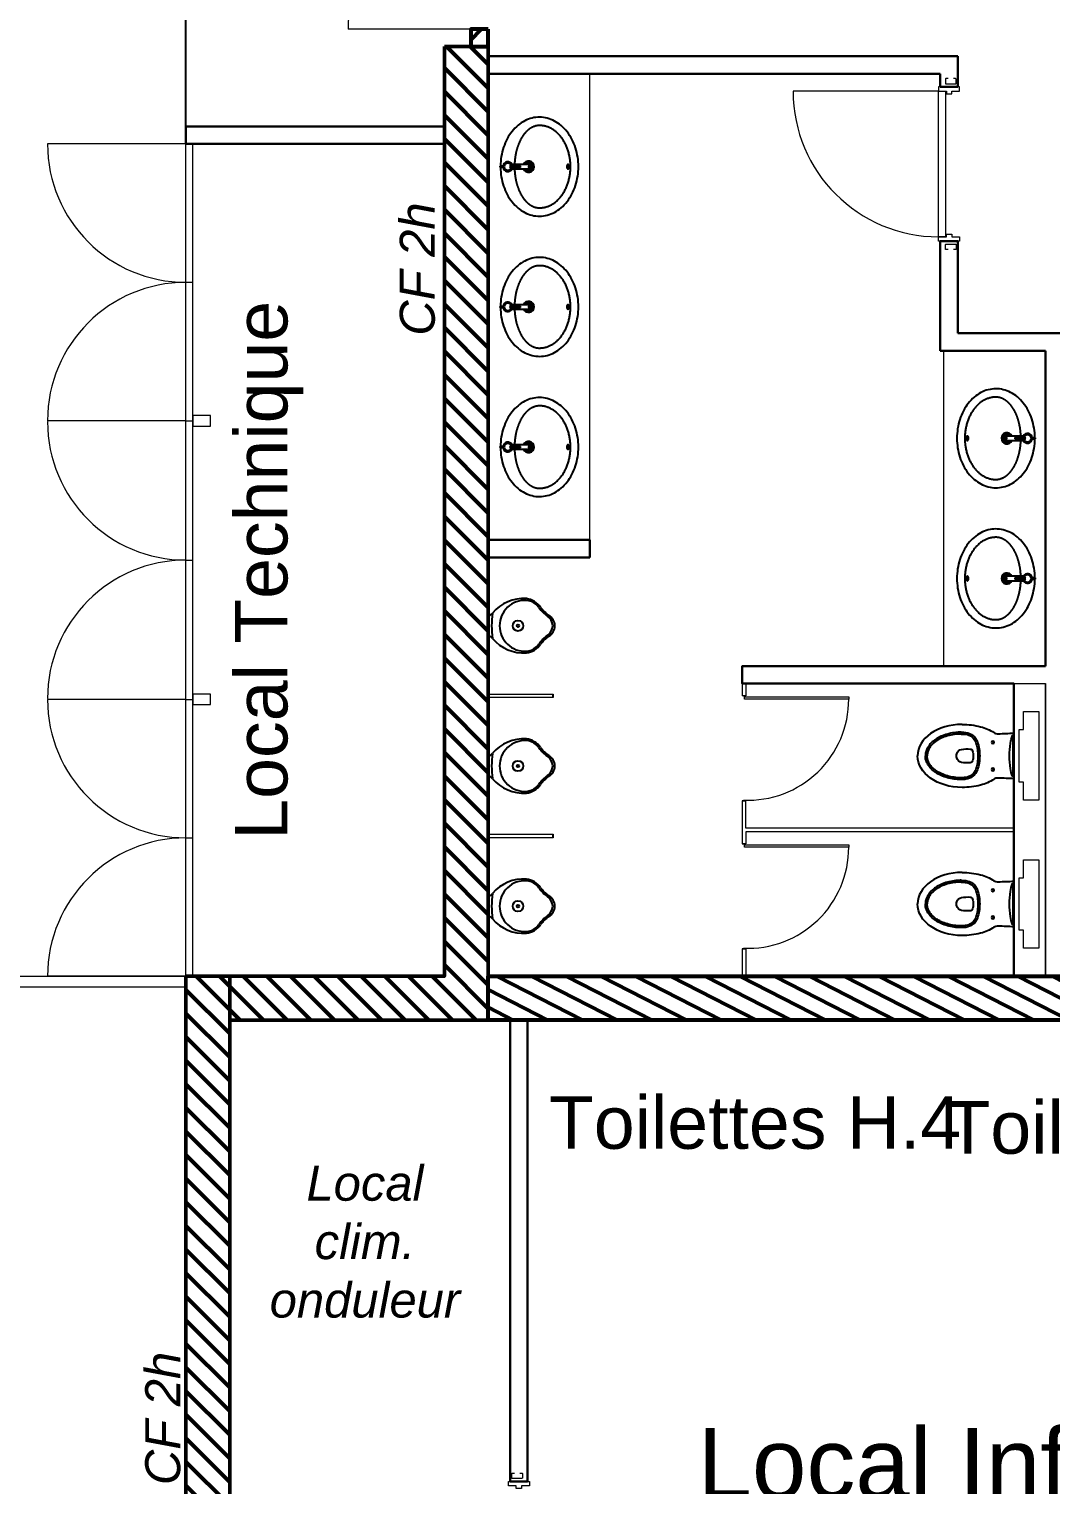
# Model space of a CAD drawing. Header units: metres. Extents: x 134472 to 303672, y 136880 to 366415.
# Drawn here: x 229027 to 234858, y 270372 to 278679 of the extents above; entities that cross this region are included whole.
import ezdxf

# ---------------------------------------------------------------- set-up
doc = ezdxf.new("R2010")
doc.units = ezdxf.units.M
doc.header["$LTSCALE"] = 2
doc.header["$MEASUREMENT"] = 0
doc.linetypes.add('Planta_2$0$CACHE', pattern=[0.375, 0.25, -0.125])
for name, color, linetype in [('0.01', 8, 'Continuous'), ('0.1TEN', 133, 'Planta_2$0$CACHE'), ('CFD-Tech Plumbing', 7, 'Continuous'), ('hojo', 255, 'Continuous'), ('MOJI', 7, 'Continuous')]:
    doc.layers.add(name, color=color, linetype=linetype)
for name, color, linetype, lineweight in [('0.03', 151, 'Continuous', 5), ('0.10', 92, 'Continuous', 9), ('0.15', 5, 'Continuous', 15), ('0.30', 1, 'Continuous', 30)]:
    doc.layers.add(name, color=color, linetype=linetype, lineweight=lineweight)
doc.styles.add('arial', font='arial.ttf')
pattern_1 = [(135, (0, 0), (-67.35192, -67.35192), [])]

# ---------------------------------------------------------------- blocks, each defined once
blk = doc.blocks.new('A$C222E2FC4')
for radius in [30, 7]:
    blk.add_circle((0, -170), radius)
for centre, radius, start, end in [((-151.2, 58.5), 114.7, 313.32093, 329.35946), ((151.2, 58.5), 114.7, 210.64054, 226.67907), ((79.2, -204), 234.6, 130.28297, 183.42738), ((0, -210.2), 145.2, 90, 183.07554), ((0, -593.2), 573.5, 90, 97.18266), ((0, -593.2), 573.5, 82.81734, 90), ((0, -210.2), 145.2, 356.92446, 90), ((-79.2, -204), 234.6, 356.57262, 49.71703), ((-37.3, -201.8), 118.8, 187.83415, 234.96932), ((-52.7, -211.6), 92.5, 183.9411, 220.74251), ((37.3, -201.8), 118.8, 305.03068, 352.16585), ((52.7, -211.6), 92.5, 319.25749, 356.0589), ((-42.3, -201.8), 106.8, 221.08113, 234.96932), ((-211.9, -448.7), 183.6, 34.18177, 54.58699), ((-216.9, -448.7), 195.6, 34.18177, 54.58699), ((216.9, -448.7), 195.6, 125.41301, 145.81823), ((211.9, -448.7), 183.6, 125.41301, 145.81823), ((42.3, -201.8), 106.8, 305.03068, 318.91887), ((0, -310.5), 69.5, 210.32082, 329.67918), ((0, -301.4), 66.6, 214.1977, 325.8023)]:
    blk.add_arc(centre, radius, start, end)
blk = doc.blocks.new('洗面台')
for p, q in [((-3, -67.8), (-3, -91.7)), ((-3, -67.8), (3, -67.8)), ((3, -91.7), (3, -67.8)), ((-12.5, -128.2), (-12.5, -240.1)), ((-4, -132.1), (-4, -183.8)), ((4, -183.8), (4, -132.1)), ((12.5, -240.1), (12.5, -128.2))]:
    blk.add_line(p, q)
for points in [[(-3, -70, 0), (-16.8, -70.4, 0), (-30.6, -71.3, 0), (-44.3, -72.8, 0), (-57.9, -74.7, 0), (-71.3, -77.2, 0), (-84.6, -80.2, 0), (-97.7, -83.7, 0), (-110.5, -87.7, 0), (-123.1, -92.2, 0), (-135.4, -97.2, 0), (-147.4, -102.7, 0), (-159, -108.6, 0), (-170.2, -114.9, 0), (-181, -121.7, 0), (-191.4, -128.9, 0), (-201.3, -136.4, 0), (-210.8, -144.4, 0), (-219.7, -152.7, 0), (-228.2, -161.3, 0), (-236, -170.2, 0), (-243.3, -179.5, 0), (-250.1, -189, 0), (-256.2, -198.7, 0), (-261.7, -208.7, 0), (-266.6, -218.9, 0), (-270.8, -229.3, 0), (-274.4, -239.8, 0), (-277.4, -250.4, 0), (-279.7, -261.1, 0), (-281.3, -271.9, 0), (-282.2, -282.8, 0), (-282.5, -293.7, 0), (-282.1, -304.6, 0), (-281, -315.4, 0), (-279.2, -326.2, 0), (-276.8, -336.9, 0), (-273.7, -347.5, 0), (-270, -358, 0), (-265.6, -368.3, 0), (-260.6, -378.5, 0), (-254.9, -388.4, 0), (-248.7, -398.1, 0), (-241.8, -407.6, 0), (-234.4, -416.7, 0), (-226.4, -425.6, 0), (-217.8, -434.2, 0), (-208.8, -442.4, 0), (-199.2, -450.3, 0), (-189.2, -457.7, 0), (-178.7, -464.8, 0), (-167.8, -471.5, 0), (-156.5, -477.8, 0), (-144.8, -483.6, 0), (-132.8, -488.9, 0), (-120.4, -493.8, 0), (-107.8, -498.2, 0), (-94.9, -502.1, 0), (-81.7, -505.5, 0), (-68.4, -508.4, 0), (-54.9, -510.8, 0), (-41.3, -512.6, 0), (-27.6, -513.9, 0), (-13.8, -514.7, 0), (0, -515, 0), (13.8, -514.7, 0), (27.6, -513.9, 0), (41.3, -512.6, 0), (54.9, -510.8, 0), (68.4, -508.4, 0), (81.7, -505.5, 0), (94.9, -502.1, 0), (107.8, -498.2, 0), (120.4, -493.8, 0), (132.8, -488.9, 0), (144.8, -483.6, 0), (156.5, -477.8, 0), (167.8, -471.5, 0), (178.7, -464.8, 0), (189.2, -457.7, 0), (199.2, -450.3, 0), (208.8, -442.4, 0), (217.8, -434.2, 0), (226.4, -425.6, 0), (234.4, -416.7, 0), (241.8, -407.6, 0), (248.7, -398.1, 0), (254.9, -388.4, 0), (260.6, -378.5, 0), (265.6, -368.3, 0), (270, -358, 0), (273.7, -347.5, 0), (276.8, -336.9, 0), (279.2, -326.2, 0), (281, -315.4, 0), (282.1, -304.6, 0), (282.5, -293.7, 0), (282.2, -282.8, 0), (281.3, -271.9, 0), (279.7, -261.1, 0), (277.4, -250.4, 0), (274.5, -239.8, 0), (270.9, -229.3, 0), (266.6, -218.9, 0), (261.7, -208.7, 0), (256.2, -198.7, 0), (250.1, -189, 0), (243.3, -179.5, 0), (236, -170.2, 0), (228.2, -161.3, 0), (219.7, -152.7, 0), (210.8, -144.4, 0), (201.3, -136.4, 0), (191.4, -128.9, 0), (181, -121.7, 0), (170.2, -114.9, 0), (159, -108.6, 0), (147.4, -102.7, 0), (135.4, -97.2, 0), (123.1, -92.2, 0), (110.5, -87.7, 0), (97.7, -83.7, 0), (84.6, -80.2, 0), (71.3, -77.2, 0), (57.9, -74.7, 0), (44.3, -72.8, 0), (30.6, -71.3, 0), (16.8, -70.4, 0), (3, -70, 0)], [(-12.5, -150.2, 0), (-15.3, -150.3, 0), (-18.1, -150.4, 0), (-20.8, -150.6, 0), (-23.6, -150.7, 0), (-26.4, -150.9, 0), (-29.1, -151.1, 0), (-31.9, -151.3, 0), (-34.7, -151.6, 0), (-37.4, -151.8, 0), (-40.2, -152.1, 0), (-42.9, -152.4, 0), (-45.6, -152.7, 0), (-48.4, -153.1, 0), (-51.1, -153.4, 0), (-53.8, -153.8, 0), (-56.5, -154.2, 0), (-59.2, -154.6, 0), (-61.9, -155, 0), (-64.6, -155.5, 0), (-67.3, -156, 0), (-69.9, -156.5, 0), (-72.6, -157, 0), (-75.2, -157.5, 0), (-77.9, -158.1, 0), (-80.5, -158.6, 0), (-83.1, -159.2, 0), (-85.7, -159.8, 0), (-88.3, -160.4, 0), (-90.9, -161.1, 0), (-93.4, -161.8, 0), (-96, -162.4, 0), (-98.5, -163.1, 0), (-101, -163.8, 0), (-103.6, -164.6, 0), (-106, -165.3, 0), (-108.5, -166.1, 0), (-111, -166.9, 0), (-113.4, -167.7, 0), (-115.9, -168.5, 0), (-118.3, -169.4, 0), (-120.7, -170.2, 0), (-123.1, -171.1, 0), (-125.4, -172, 0), (-127.8, -172.9, 0), (-130.1, -173.8, 0), (-132.4, -174.8, 0), (-134.7, -175.7, 0), (-137, -176.7, 0), (-139.2, -177.7, 0), (-141.5, -178.7, 0), (-143.7, -179.7, 0), (-145.9, -180.8, 0), (-148.1, -181.8, 0), (-150.2, -182.9, 0), (-152.3, -184, 0), (-154.5, -185.1, 0), (-156.5, -186.2, 0), (-158.6, -187.4, 0), (-160.7, -188.5, 0), (-162.7, -189.7, 0), (-164.7, -190.8, 0), (-166.7, -192, 0), (-168.6, -193.2, 0), (-170.5, -194.5, 0), (-172.4, -195.7, 0), (-174.3, -196.9, 0), (-176.2, -198.2, 0), (-178, -199.5, 0), (-179.8, -200.8, 0), (-181.6, -202.1, 0), (-183.3, -203.4, 0), (-185.1, -204.7, 0), (-186.8, -206, 0), (-188.5, -207.4, 0), (-190.1, -208.7, 0), (-191.7, -210.1, 0), (-193.3, -211.5, 0), (-194.9, -212.9, 0), (-196.4, -214.3, 0), (-198, -215.7, 0), (-199.4, -217.1, 0), (-200.9, -218.6, 0), (-202.3, -220, 0), (-203.7, -221.5, 0), (-205.1, -223, 0), (-206.5, -224.4, 0), (-207.8, -225.9, 0), (-209.1, -227.4, 0), (-210.3, -228.9, 0), (-211.6, -230.5, 0), (-212.7, -232, 0), (-213.9, -233.5, 0), (-215.1, -235.1, 0), (-216.2, -236.6, 0), (-217.2, -238.2, 0), (-218.3, -239.7, 0), (-219.3, -241.3, 0), (-220.3, -242.9, 0), (-221.2, -244.5, 0), (-222.2, -246.1, 0), (-223.1, -247.7, 0), (-223.9, -249.3, 0), (-224.8, -250.9, 0), (-225.6, -252.5, 0), (-226.3, -254.1, 0), (-227.1, -255.8, 0), (-227.8, -257.4, 0), (-228.4, -259, 0), (-229.1, -260.7, 0), (-229.7, -262.3, 0), (-230.2, -264, 0), (-230.8, -265.6, 0), (-231.3, -267.3, 0), (-231.8, -269, 0), (-232.2, -270.6, 0), (-232.6, -272.3, 0), (-233, -274, 0), (-233.4, -275.6, 0), (-233.7, -277.3, 0), (-233.9, -279, 0), (-234.2, -280.7, 0), (-234.4, -282.4, 0), (-234.6, -284.1, 0), (-234.7, -285.7, 0), (-234.9, -287.4, 0), (-234.9, -289.1, 0), (-235, -290.8, 0), (-235, -292.5, 0)], [(235, -292.5, 0), (235, -290.8, 0), (234.9, -289.1, 0), (234.9, -287.4, 0), (234.7, -285.7, 0), (234.6, -284.1, 0), (234.4, -282.4, 0), (234.2, -280.7, 0), (233.9, -279, 0), (233.7, -277.3, 0), (233.4, -275.6, 0), (233, -274, 0), (232.6, -272.3, 0), (232.2, -270.6, 0), (231.8, -269, 0), (231.3, -267.3, 0), (230.8, -265.6, 0), (230.2, -264, 0), (229.7, -262.3, 0), (229.1, -260.7, 0), (228.4, -259, 0), (227.8, -257.4, 0), (227.1, -255.8, 0), (226.3, -254.1, 0), (225.6, -252.5, 0), (224.8, -250.9, 0), (223.9, -249.3, 0), (223.1, -247.7, 0), (222.2, -246.1, 0), (221.2, -244.5, 0), (220.3, -242.9, 0), (219.3, -241.3, 0), (218.3, -239.7, 0), (217.2, -238.2, 0), (216.2, -236.6, 0), (215.1, -235.1, 0), (213.9, -233.5, 0), (212.7, -232, 0), (211.6, -230.5, 0), (210.3, -228.9, 0), (209.1, -227.4, 0), (207.8, -225.9, 0), (206.5, -224.4, 0), (205.1, -223, 0), (203.7, -221.5, 0), (202.3, -220, 0), (200.9, -218.6, 0), (199.4, -217.1, 0), (198, -215.7, 0), (196.4, -214.3, 0), (194.9, -212.9, 0), (193.3, -211.5, 0), (191.7, -210.1, 0), (190.1, -208.7, 0), (188.5, -207.4, 0), (186.8, -206, 0), (185.1, -204.7, 0), (183.3, -203.4, 0), (181.6, -202.1, 0), (179.8, -200.8, 0), (178, -199.5, 0), (176.2, -198.2, 0), (174.3, -196.9, 0), (172.4, -195.7, 0), (170.5, -194.5, 0), (168.6, -193.2, 0), (166.7, -192, 0), (164.7, -190.8, 0), (162.7, -189.7, 0), (160.7, -188.5, 0), (158.6, -187.4, 0), (156.5, -186.2, 0), (154.5, -185.1, 0), (152.3, -184, 0), (150.2, -182.9, 0), (148.1, -181.8, 0), (145.9, -180.8, 0), (143.7, -179.7, 0), (141.5, -178.7, 0), (139.2, -177.7, 0), (137, -176.7, 0), (134.7, -175.7, 0), (132.4, -174.8, 0), (130.1, -173.8, 0), (127.8, -172.9, 0), (125.4, -172, 0), (123.1, -171.1, 0), (120.7, -170.2, 0), (118.3, -169.4, 0), (115.9, -168.5, 0), (113.4, -167.7, 0), (111, -166.9, 0), (108.5, -166.1, 0), (106, -165.3, 0), (103.6, -164.6, 0), (101, -163.8, 0), (98.5, -163.1, 0), (96, -162.4, 0), (93.4, -161.8, 0), (90.9, -161.1, 0), (88.3, -160.4, 0), (85.7, -159.8, 0), (83.1, -159.2, 0), (80.5, -158.6, 0), (77.9, -158.1, 0), (75.2, -157.5, 0), (72.6, -157, 0), (69.9, -156.5, 0), (67.3, -156, 0), (64.6, -155.5, 0), (61.9, -155, 0), (59.2, -154.6, 0), (56.5, -154.2, 0), (53.8, -153.8, 0), (51.1, -153.4, 0), (48.4, -153.1, 0), (45.6, -152.7, 0), (42.9, -152.4, 0), (40.2, -152.1, 0), (37.4, -151.8, 0), (34.7, -151.6, 0), (31.9, -151.3, 0), (29.1, -151.1, 0), (26.4, -150.9, 0), (23.6, -150.7, 0), (20.8, -150.6, 0), (18.1, -150.4, 0), (15.3, -150.3, 0), (12.5, -150.2, 0)], [(-235, -292.5, 0), (-234.9, -296.9, 0), (-234.7, -301.2, 0), (-234.4, -305.6, 0), (-233.9, -309.9, 0), (-233.2, -314.2, 0), (-232.5, -318.5, 0), (-231.5, -322.8, 0), (-230.5, -327.1, 0), (-229.3, -331.4, 0), (-228, -335.6, 0), (-226.5, -339.8, 0), (-224.9, -344, 0), (-223.1, -348.2, 0), (-221.3, -352.3, 0), (-219.3, -356.4, 0), (-217.1, -360.4, 0), (-214.8, -364.4, 0), (-212.4, -368.4, 0), (-209.9, -372.3, 0), (-207.3, -376.2, 0), (-204.5, -380, 0), (-201.6, -383.8, 0), (-198.5, -387.5, 0), (-195.4, -391.1, 0), (-192.1, -394.7, 0), (-188.8, -398.2, 0), (-185.3, -401.7, 0), (-181.7, -405.1, 0), (-177.9, -408.4, 0), (-174.1, -411.7, 0), (-170.2, -414.9, 0), (-166.2, -418, 0), (-162, -421.1, 0), (-157.8, -424, 0), (-153.5, -426.9, 0), (-149.1, -429.7, 0), (-144.6, -432.4, 0), (-140, -435.1, 0), (-135.3, -437.6, 0), (-130.6, -440.1, 0), (-125.7, -442.5, 0), (-120.8, -444.8, 0), (-115.8, -446.9, 0), (-110.8, -449, 0), (-105.7, -451.1, 0), (-100.5, -453, 0), (-95.2, -454.8, 0), (-89.9, -456.5, 0), (-84.6, -458.1, 0), (-79.2, -459.6, 0), (-73.7, -461, 0), (-68.2, -462.4, 0), (-62.7, -463.6, 0), (-57.1, -464.7, 0), (-51.5, -465.7, 0), (-45.8, -466.6, 0), (-40.2, -467.4, 0), (-34.5, -468.1, 0), (-28.8, -468.7, 0), (-23, -469.1, 0), (-17.3, -469.5, 0), (-11.5, -469.8, 0), (-5.8, -470, 0), (0, -470, 0), (5.8, -470, 0), (11.5, -469.8, 0), (17.3, -469.5, 0), (23, -469.1, 0), (28.8, -468.7, 0), (34.5, -468.1, 0), (40.2, -467.4, 0), (45.8, -466.6, 0), (51.5, -465.7, 0), (57.1, -464.7, 0), (62.7, -463.6, 0), (68.2, -462.4, 0), (73.7, -461, 0), (79.2, -459.6, 0), (84.6, -458.1, 0), (89.9, -456.5, 0), (95.2, -454.8, 0), (100.5, -453, 0), (105.7, -451.1, 0), (110.8, -449, 0), (115.8, -446.9, 0), (120.8, -444.8, 0), (125.7, -442.5, 0), (130.6, -440.1, 0), (135.3, -437.6, 0), (140, -435.1, 0), (144.6, -432.4, 0), (149.1, -429.7, 0), (153.5, -426.9, 0), (157.8, -424, 0), (162, -421.1, 0), (166.2, -418, 0), (170.2, -414.9, 0), (174.1, -411.7, 0), (177.9, -408.4, 0), (181.7, -405.1, 0), (185.3, -401.7, 0), (188.8, -398.2, 0), (192.1, -394.7, 0), (195.4, -391.1, 0), (198.5, -387.5, 0), (201.6, -383.8, 0), (204.5, -380, 0), (207.3, -376.2, 0), (209.9, -372.3, 0), (212.4, -368.4, 0), (214.8, -364.4, 0), (217.1, -360.4, 0), (219.3, -356.4, 0), (221.3, -352.3, 0), (223.1, -348.2, 0), (224.9, -344, 0), (226.5, -339.8, 0), (228, -335.6, 0), (229.3, -331.4, 0), (230.5, -327.1, 0), (231.5, -322.8, 0), (232.5, -318.5, 0), (233.2, -314.2, 0), (233.9, -309.9, 0), (234.4, -305.6, 0), (234.7, -301.2, 0), (234.9, -296.9, 0), (235, -292.5, 0)], [(-12.5, -455.5, 0), (-12.5, -455.9, 0), (-12.4, -456.2, 0), (-12.4, -456.6, 0), (-12.3, -456.9, 0), (-12.1, -457.3, 0), (-12, -457.6, 0), (-11.8, -457.9, 0), (-11.5, -458.3, 0), (-11.3, -458.6, 0), (-11, -458.9, 0), (-10.7, -459.2, 0), (-10.4, -459.5, 0), (-10, -459.8, 0), (-9.7, -460.1, 0), (-9.3, -460.4, 0), (-8.8, -460.6, 0), (-8.4, -460.9, 0), (-7.9, -461.1, 0), (-7.4, -461.3, 0), (-6.9, -461.5, 0), (-6.4, -461.7, 0), (-5.9, -461.9, 0), (-5.3, -462.1, 0), (-4.8, -462.2, 0), (-4.2, -462.3, 0), (-3.6, -462.4, 0), (-3, -462.5, 0), (-2.4, -462.6, 0), (-1.8, -462.7, 0), (-1.2, -462.7, 0), (-0.6, -462.7, 0), (0, -462.8, 0), (0.6, -462.7, 0), (1.2, -462.7, 0), (1.8, -462.7, 0), (2.4, -462.6, 0), (3, -462.5, 0), (3.6, -462.4, 0), (4.2, -462.3, 0), (4.8, -462.2, 0), (5.3, -462.1, 0), (5.9, -461.9, 0), (6.4, -461.7, 0), (6.9, -461.5, 0), (7.4, -461.3, 0), (7.9, -461.1, 0), (8.4, -460.9, 0), (8.8, -460.6, 0), (9.3, -460.4, 0), (9.7, -460.1, 0), (10, -459.8, 0), (10.4, -459.5, 0), (10.7, -459.2, 0), (11, -458.9, 0), (11.3, -458.6, 0), (11.5, -458.3, 0), (11.8, -457.9, 0), (12, -457.6, 0), (12.1, -457.3, 0), (12.3, -456.9, 0), (12.4, -456.6, 0), (12.4, -456.2, 0), (12.5, -455.9, 0), (12.5, -455.5, 0), (12.5, -455.1, 0), (12.4, -454.8, 0), (12.4, -454.4, 0), (12.3, -454.1, 0), (12.1, -453.7, 0), (12, -453.4, 0), (11.8, -453.1, 0), (11.5, -452.7, 0), (11.3, -452.4, 0), (11, -452.1, 0), (10.7, -451.8, 0), (10.4, -451.5, 0), (10, -451.2, 0), (9.7, -450.9, 0), (9.3, -450.6, 0), (8.8, -450.4, 0), (8.4, -450.1, 0), (7.9, -449.9, 0), (7.4, -449.7, 0), (6.9, -449.5, 0), (6.4, -449.3, 0), (5.9, -449.1, 0), (5.3, -448.9, 0), (4.8, -448.8, 0), (4.2, -448.7, 0), (3.6, -448.6, 0), (3, -448.5, 0), (2.4, -448.4, 0), (1.8, -448.3, 0), (1.2, -448.3, 0), (0.6, -448.3, 0), (0, -448.3, 0), (-0.6, -448.3, 0), (-1.2, -448.3, 0), (-1.8, -448.3, 0), (-2.4, -448.4, 0), (-3, -448.5, 0), (-3.6, -448.6, 0), (-4.2, -448.7, 0), (-4.8, -448.8, 0), (-5.3, -448.9, 0), (-5.9, -449.1, 0), (-6.4, -449.3, 0), (-6.9, -449.5, 0), (-7.4, -449.7, 0), (-7.9, -449.9, 0), (-8.4, -450.1, 0), (-8.8, -450.4, 0), (-9.3, -450.6, 0), (-9.7, -450.9, 0), (-10, -451.2, 0), (-10.4, -451.5, 0), (-10.7, -451.8, 0), (-11, -452.1, 0), (-11.3, -452.4, 0), (-11.5, -452.7, 0), (-11.8, -453.1, 0), (-12, -453.4, 0), (-12.1, -453.7, 0), (-12.3, -454.1, 0), (-12.4, -454.4, 0), (-12.4, -454.8, 0), (-12.5, -455.1, 0), (-12.5, -455.5, 0)]]:
    blk.add_polyline3d(points)
for centre, radius, start, end in [((0, -112), 27.5, 96.26291, 242.96431), ((0, -112), 20.5, 0, 180), ((0, -112), 20.5, 180, 0), ((-4, -126), 1.7, 0, 180), ((-4, -126), 1.7, 180, 0), ((4, -126), 1.7, 0, 180), ((4, -126), 1.7, 180, 0), ((0, -112), 27.5, 297.03569, 83.73709), ((0, -230), 31.5, 113.37987, 66.62013), ((0, -230), 23.5, 122.13493, 57.86507), ((0, -255.7), 24.8, 59.71071, 120.28929), ((0, -261.5), 24.8, 59.71071, 120.28929), ((0, -218.7), 24.8, 239.71071, 300.28929), ((0, -144), 40, 264.26083, 275.73917), ((115, -292.5), 120, 0, 2.00702)]:
    blk.add_arc(centre, radius, start, end)
blk = doc.blocks.new('toilet')
for points in [[(295, 180, 0.062452), (190.1, 166.8, 0.08424), (113.6, 132.9, -0.160362), (89.5, 126.3, 0.004478), (0, 130), (0, 0), (0, -130, 0.004478), (89.5, -126.3, -0.160362), (113.6, -132.9, 0.08424), (190.1, -166.8, 0.062452), (295, -180)], [(0, -120), (1.6, -120, 0.30557), (7.2, -116.3, 0.057888), (19.5, -71.8, 0.038336), (25, 0, 0.038336), (19.5, 71.8, 0.057888), (7.2, 116.3, 0.30557), (1.6, 120), (0, 120)], [(300, 135, 0.031937), (273.9, 133.3, 0.284793), (208.5, 80.2, 0.083519), (195, 0, 0.083519), (208.5, -80.2, 0.284793), (273.9, -133.3, 0.031937), (300, -135)], [(300, 125, 0.031937), (275.2, 123.4, 0.284793), (217.9, 76.9, 0.083519), (205, 0, 0.083519), (217.9, -76.9, 0.284793), (275.2, -123.4, 0.031937), (300, -125)]]:
    blk.add_lwpolyline(points, format="xyb")
blk.add_lwpolyline([(5, 115), (5, 0), (5, -115)])
blk.add_lwpolyline([(248.8, 39.4, 0.321323), (235.6, 27.9, 0.058759), (232.3, 0, 0.058759), (235.6, -27.9, 0.321323), (248.8, -39.4, 0.062214), (298.3, -37.1, 0.292941), (326.2, -11.6, 0.06519), (327.7, 0, 0.06519), (326.2, 11.6, 0.292941), (298.3, 37.1, 0.062214)], format="xyb", close=True)
for centre in [(120, 77.5), (120, -77.5)]:
    blk.add_circle(centre, 7.5)
at = {"extrusion": (0, 0, -1)}
blk.add_ellipse((295, 0), major_axis=(-255, 0.1), ratio=0.705828, start_param=1.570647, end_param=3.141292, dxfattribs=at)
blk.add_ellipse((295, 0), major_axis=(255, 0.1), ratio=0.705827, start_param=4.712055, end_param=6.282514)
for points, knots in [([(300, 135), (307.1, 135), (314.2, 134.8), (334.6, 133.4), (347.9, 131.6), (373.5, 126.4), (386, 122.9), (409.6, 114.5), (420.8, 109.5), (441.5, 98.2), (451, 91.9), (468, 78), (475.5, 70.5), (488, 54.6), (493.1, 46.3), (500, 30.7), (502.2, 23.5), (504.5, 10.9), (505, 5.5), (505, 0)], [1.570796, 1.570796, 1.570796, 1.570796, 1.675776, 1.675776, 1.873884, 1.873884, 2.071992, 2.071992, 2.270101, 2.270101, 2.468209, 2.468209, 2.666317, 2.666317, 2.864425, 2.864425, 3.022458, 3.022458, 3.141593, 3.141593, 3.141593, 3.141593]), ([(300, 125), (306.8, 125), (313.6, 124.8), (333.9, 123.4), (347.2, 121.6), (373.1, 116.2), (385.6, 112.6), (409.1, 103.9), (420.1, 98.7), (438, 88.4), (445.2, 83.5), (458.4, 73), (464.4, 67.4), (474.7, 55.7), (479.2, 49.6), (486.4, 37.1), (489.3, 30.7), (493.3, 17.7), (494.5, 11.1), (495, 3), (495, 1.5), (495, 0)], [1.570796, 1.570796, 1.570796, 1.570796, 1.674428, 1.674428, 1.881692, 1.881692, 2.088956, 2.088956, 2.296219, 2.296219, 2.456954, 2.456954, 2.618871, 2.618871, 2.780788, 2.780788, 2.942705, 2.942705, 3.104622, 3.104622, 3.141593, 3.141593, 3.141593, 3.141593]), ([(300, -125), (306.8, -125), (313.6, -124.8), (333.9, -123.4), (347.2, -121.6), (373.1, -116.2), (385.6, -112.6), (409.1, -103.9), (420.1, -98.7), (438, -88.4), (445.2, -83.5), (458.4, -73), (464.4, -67.4), (474.7, -55.7), (479.2, -49.6), (486.4, -37.1), (489.3, -30.7), (493.3, -17.7), (494.5, -11.1), (495, -3), (495, -1.5), (495, 0)], [1.570796, 1.570796, 1.570796, 1.570796, 1.674428, 1.674428, 1.881692, 1.881692, 2.088956, 2.088956, 2.296219, 2.296219, 2.456954, 2.456954, 2.618871, 2.618871, 2.780788, 2.780788, 2.942705, 2.942705, 3.104622, 3.104622, 3.141593, 3.141593, 3.141593, 3.141593]), ([(300, -135), (307.1, -135), (314.2, -134.8), (334.6, -133.4), (347.9, -131.6), (373.5, -126.4), (386, -122.9), (409.6, -114.5), (420.8, -109.5), (441.5, -98.2), (451, -91.9), (468, -78), (475.5, -70.5), (488, -54.6), (493.1, -46.3), (500, -30.7), (502.2, -23.5), (504.5, -10.9), (505, -5.5), (505, 0)], [1.570796, 1.570796, 1.570796, 1.570796, 1.675776, 1.675776, 1.873884, 1.873884, 2.071992, 2.071992, 2.270101, 2.270101, 2.468209, 2.468209, 2.666317, 2.666317, 2.864425, 2.864425, 3.022458, 3.022458, 3.141593, 3.141593, 3.141593, 3.141593])]:
    blk.add_open_spline(points, degree=3, knots=knots)
blk = doc.blocks.new('*U642')
at = {"layer": '0.03', "flags": 128}
for points in [[(400, 800), (-400, 800)], [(400, -800), (-400, -800)]]:
    blk.add_lwpolyline(points, dxfattribs=at)
for points in [[(-400, 800, 0.414214), (400, 0)], [(400, 0, 0.414214), (-400, -800)]]:
    blk.add_lwpolyline(points, format="xyb", dxfattribs=at)

msp = doc.modelspace()

# ---------------------------------------------------------------- hatches: boundary and pattern name
at = {"layer": '0.01', "lineweight": 50}
h = msp.add_hatch(dxfattribs=at)
h.set_pattern_fill('ANSI31', color=256, scale=30, angle=90, style=0)
h.set_pattern_definition(pattern_1)
h.paths.add_polyline_path([(231396.586, 278579.317), (231396.586, 273274.317), (230171.586, 273274.317), (230171.586, 273023.249), (231646.586, 273023.249), (231646.586, 278579.317)])
h = msp.add_hatch(dxfattribs=at)
h.set_pattern_fill('ANSI31', color=256, scale=30, angle=90, style=0)
h.set_pattern_definition(pattern_1)
h.paths.add_polyline_path([(229921.586, 273274.317), (230171.586, 273274.317), (230171.586, 262297.595), (229921.586, 262297.595)])
at = {"layer": '0.01', "lineweight": 53}
h = msp.add_hatch(dxfattribs=at)
h.set_pattern_fill('_USER', color=256, style=0)
h.set_pattern_definition([(-27, (233340.16, 273042.135), (40.8591, 80.1906), [])])
h.paths.add_polyline_path([(231646.586, 273274.317), (231646.586, 273024.317), (237971.586, 273024.317), (237971.586, 273274.317)])
at = {"layer": 'hojo', "lineweight": 53}
h = msp.add_hatch(dxfattribs=at)
h.set_pattern_fill('_USER', color=256, style=0)
h.set_pattern_definition([(45, (231574.71, 278646.95), (-70.71, 70.71), [])])
h.paths.add_polyline_path([(231646.586, 278679.317), (231546.586, 278679.317), (231546.586, 278579.317), (231646.586, 278579.317)])

# ---------------------------------------------------------------- linework, layer by layer
at = {"layer": '0.01', "lineweight": 53}
msp.add_3dface([(231646.586, 273274.317), (237971.586, 273274.317), (237971.586, 273024.317), (231646.586, 273024.317)], dxfattribs=at)
at = {"layer": '0.03', "flags": 128}
for points in [[(232226.586, 275764.317), (232226.586, 278424.317)], [(234321.586, 278349.317), (234231.586, 278349.317)], [(231646.586, 278274.317), (231646.586, 278024.317)], [(229921.586, 278024.317), (229131.586, 278024.317)], [(229946.586, 278024.317), (229156.586, 278024.317)], [(234321.586, 277469.317), (234231.586, 277469.317)], [(229921.586, 277234.317), (229961.586, 277234.317)], [(234246.586, 275044.317), (234246.586, 276844.317)], [(234246.586, 276844.317), (234826.586, 276844.317)], [(229921.586, 276444.317), (229131.586, 276444.317)], [(229921.586, 276444.317), (229961.586, 276444.317)], [(229921.586, 275649.317), (229961.586, 275649.317)], [(234826.586, 274944.317), (234826.586, 273274.317)], [(229921.586, 274854.317), (229131.586, 274854.317)], [(229921.586, 274854.317), (229961.586, 274854.317)], [(229921.586, 274064.317), (229961.586, 274064.317)], [(229921.586, 273274.317), (229131.586, 273274.317)], [(231646.586, 273274.317), (231646.586, 273024.317)], [(231646.586, 273274.317), (231646.586, 273024.317)], [(231776.586, 270391.164), (231866.586, 270391.164)]]:
    msp.add_lwpolyline(points, dxfattribs=at)
at = {"layer": '0.03'}
msp.add_lwpolyline([(234216.586, 278324.317), (233386.586, 278324.317, 2.41421356), (233386.586, 278324.317, 0)], format="xyb", dxfattribs=at)
at = {"layer": '0.03', "flags": 128}
for points in [[(233386.586, 278324.317, 0.41421356), (234216.586, 277494.317)], [(229131.586, 278024.317, 0.41421356), (229921.586, 277234.317)], [(229921.586, 277234.317, 0.41421356), (229131.586, 276444.317)], [(229131.586, 276439.317, 0.41421356), (229921.586, 275649.317)], [(229921.586, 275649.317, 0.41421356), (229131.586, 274859.317)], [(229131.586, 274854.317, 0.41421356), (229921.586, 274064.317)], [(233103.789, 274279.312, 0.42791494), (233704.108, 274856.317)], [(229921.586, 274064.317, 0.41421356), (229131.586, 273274.317)], [(233103.789, 273434.312, 0.42791494), (233704.108, 274011.317)]]:
    msp.add_lwpolyline(points, format="xyb", dxfattribs=at)
at = {"layer": '0.03'}
for points in [[(234646.586, 274944.317), (234826.586, 274944.317)], [(234776.586, 273274.317), (234826.586, 273274.317), (234826.586, 274944.317)], [(234676.586, 274381.817), (234676.586, 274681.817), (234701.586, 274681.817), (234701.586, 274784.317), (234788.586, 274784.317), (234788.586, 274279.317), (234701.586, 274279.317), (234701.586, 274381.817), (234676.586, 274381.817)], [(234676.586, 273536.817), (234676.586, 273836.817), (234701.586, 273836.817), (234701.586, 273939.317), (234788.586, 273939.317), (234788.586, 273434.317), (234701.586, 273434.317), (234701.586, 273536.817), (234676.586, 273536.817)], [(231926.586, 273274.317), (231746.586, 273274.317)], [(234596.586, 273274.317), (234776.586, 273274.317)]]:
    msp.add_lwpolyline(points, dxfattribs=at)
at = {"layer": '0.10'}
for p, q in [((228780.432, 273274.317), (229921.586, 273274.317)), ((228791.691, 273214.317), (229921.586, 273214.317))]:
    msp.add_line(p, q, dxfattribs=at)
for points in [[(234271.586, 278396.824), (234258.886, 278396.824, 0.41421356), (234256.586, 278394.524), (234256.586, 278369.124, 0.41421356), (234258.886, 278366.824), (234314.286, 278366.824, 0.41421413), (234316.586, 278369.124), (234316.586, 278394.524, 0.41421299), (234314.286, 278396.824), (234301.586, 278396.824)], [(234271.586, 277421.81), (234258.886, 277421.81, -0.41421356), (234256.586, 277424.11), (234256.586, 277449.51, -0.41421356), (234258.886, 277451.81), (234314.286, 277451.81, -0.41421413), (234316.586, 277449.51), (234316.586, 277424.11, -0.41421299), (234314.286, 277421.81), (234301.586, 277421.81)], [(234271.586, 277421.81), (234258.886, 277421.81, -0.41421356), (234256.586, 277424.11), (234256.586, 277449.51, -0.41421356), (234258.886, 277451.81), (234314.286, 277451.81, -0.41421413), (234316.586, 277449.51), (234316.586, 277424.11, -0.41421299), (234314.286, 277421.81), (234301.586, 277421.81)], [(231826.586, 270438.671), (231839.286, 270438.671, -0.41421356), (231841.586, 270436.371), (231841.586, 270410.971, -0.41421356), (231839.286, 270408.671), (231783.886, 270408.671, -0.41421413), (231781.586, 270410.971), (231781.586, 270436.371, -0.41421299), (231783.886, 270438.671), (231796.586, 270438.671)], [(231826.586, 270438.671), (231839.286, 270438.671, -0.41421356), (231841.586, 270436.371), (231841.586, 270410.971, -0.41421356), (231839.286, 270408.671), (231783.886, 270408.671, -0.41421413), (231781.586, 270410.971), (231781.586, 270436.371, -0.41421299), (231783.886, 270438.671), (231796.586, 270438.671)]]:
    msp.add_lwpolyline(points, format="xyb", dxfattribs=at)
for points in [[(234216.586, 277494.317), (234216.586, 278324.317), (234256.586, 278324.317), (234256.586, 277494.317)], [(233704.108, 274856.317), (233108.573, 274856.317), (233108.573, 274869.317), (233704.108, 274869.317)], [(233704.108, 274011.317), (233108.573, 274011.317), (233108.573, 274024.317), (233704.108, 274024.317)]]:
    msp.add_lwpolyline(points, close=True, dxfattribs=at)
at = {"layer": '0.10', "extrusion": (-4.89843e-16, -1, 0), "elevation": -274874.317}
msp.add_lwpolyline([(233103.573, 0), (233116.586, 0), (233096.586, 0)], dxfattribs=at)
at = {"layer": '0.10', "extrusion": (1.22461e-16, -1, 0)}
for elevation in [-274275.723, -274029.317, -273430.723]:
    msp.add_lwpolyline([(233116.586, 0), (233096.586, 0), (233116.586, 0)], dxfattribs=dict(at, elevation=elevation))
at = {"layer": '0.15'}
for points in [[(234231.586, 278349.317), (234216.586, 278349.317), (234216.586, 278324.317), (234261.586, 278324.317), (234261.586, 278309.317), (234291.586, 278309.317), (234291.586, 278324.317), (234336.586, 278324.317), (234336.586, 278349.317), (234321.586, 278349.317)], [(234231.586, 277469.317), (234216.586, 277469.317), (234216.586, 277494.317), (234261.586, 277494.317), (234261.586, 277509.317), (234291.586, 277509.317), (234291.586, 277494.317), (234336.586, 277494.317), (234336.586, 277469.317), (234321.586, 277469.317)], [(233096.586, 274944.317), (233096.586, 274874.317)], [(233116.586, 274944.317), (233116.586, 274874.317)], [(234646.586, 274119.317), (233116.586, 274119.317), (233116.586, 274275.723)], [(234646.586, 274099.317), (233116.586, 274099.317), (233116.586, 274029.317)], [(231866.586, 270391.164), (231881.586, 270391.164), (231881.586, 270366.164), (231836.586, 270366.164), (231836.586, 270351.164), (231806.586, 270351.164), (231806.586, 270366.164), (231761.586, 270366.164), (231761.586, 270391.164), (231776.586, 270391.164)], [(231866.586, 270391.164), (231881.586, 270391.164), (231881.586, 270366.164), (231836.586, 270366.164), (231836.586, 270351.164), (231806.586, 270351.164), (231806.586, 270366.164), (231761.586, 270366.164), (231761.586, 270391.164), (231776.586, 270391.164)]]:
    msp.add_lwpolyline(points, dxfattribs=at)
at = {"layer": '0.15', "flags": 128}
for points in [[(229921.586, 273274.317), (229921.586, 278024.317)], [(229961.586, 273274.317), (229961.586, 278024.317)], [(233096.586, 274275.723), (233096.586, 274029.317)]]:
    msp.add_lwpolyline(points, dxfattribs=at)
at = {"layer": '0.15'}
for points in [[(229961.586, 276414.317), (230061.586, 276414.317), (230061.586, 276474.317), (229961.586, 276474.317)], [(229961.586, 274824.317), (230061.586, 274824.317), (230061.586, 274884.317), (229961.586, 274884.317)]]:
    msp.add_lwpolyline(points, close=True, dxfattribs=at)
at = {"layer": '0.15', "extrusion": (-1, -1.22461e-16, 0)}
for elevation in [-233096.586, -233116.586]:
    msp.add_lwpolyline([(-273430.723, 0), (-273274.317, 0)], dxfattribs=dict(at, elevation=elevation))
at = {"layer": '0.1TEN', "flags": 128}
msp.add_lwpolyline([(229921.586, 278124.317), (229921.586, 280174.317)], dxfattribs=at)
at = {"layer": '0.30', "flags": 128}
for points in [[(231396.586, 278579.317), (231396.586, 278124.317)], [(231396.586, 278579.317), (231646.586, 278579.317)], [(231646.586, 278579.317), (231646.586, 278524.317)], [(231646.586, 278524.317), (231646.586, 275764.317)], [(231646.586, 278524.317), (234326.586, 278524.317)], [(234326.586, 278524.317), (234326.586, 278349.317)], [(231646.586, 278424.317), (234226.586, 278424.317)], [(234226.586, 278424.317), (234226.586, 278349.317)], [(234326.586, 278349.317), (234226.586, 278349.317)], [(231646.586, 278274.317), (231646.586, 278299.317)], [(229921.586, 278024.317), (229921.586, 278124.317)], [(229921.586, 278124.317), (231396.586, 278124.317)], [(229921.586, 278024.317), (231396.586, 278024.317)], [(231396.586, 278024.317), (231396.586, 273274.317)], [(231396.586, 278024.317), (231396.586, 273274.317)], [(231646.586, 278024.317), (231646.586, 275764.317)], [(234326.586, 277469.317), (234226.586, 277469.317)], [(234326.586, 277469.317), (234226.586, 277469.317)], [(234226.586, 277469.317), (234226.586, 276844.317)], [(234326.586, 277469.317), (234326.586, 276944.317)], [(234926.586, 276944.317), (234326.586, 276944.317)], [(234826.586, 276844.317), (234226.586, 276844.317)], [(234826.586, 275044.317), (234826.586, 276844.317)], [(234826.586, 275044.317), (234826.586, 276524.317)], [(231646.586, 275764.317), (232226.586, 275764.317)], [(232226.586, 275664.317), (232226.586, 275764.317)], [(231646.586, 275664.317), (231646.586, 275044.317)], [(231646.586, 275664.317), (232226.586, 275664.317)], [(231646.586, 275664.317), (231646.586, 273274.317)], [(231646.586, 275664.317), (231646.586, 275044.317)], [(229921.586, 262297.609), (229921.586, 273274.317)], [(231396.586, 273274.317), (229921.586, 273274.317)], [(231396.586, 273274.317), (229946.586, 273274.317)], [(234646.586, 273274.317), (231646.586, 273274.317)], [(233106.586, 273274.317), (231746.586, 273274.317)], [(233106.586, 273274.317), (231746.586, 273274.317)], [(234646.586, 273274.317), (231826.586, 273274.317)], [(237946.586, 273024.317), (230171.586, 273024.317)], [(230171.586, 262297.609), (230171.586, 273023.249)], [(237946.586, 273024.317), (230246.586, 273024.317)], [(237946.586, 273024.317), (231646.586, 273024.317)], [(237971.586, 273024.317), (231646.586, 273024.317)], [(231771.586, 273024.317), (231771.586, 270391.164)], [(231871.586, 273023.249), (231871.586, 270391.164)], [(231771.586, 270431.164), (231771.586, 270391.164)], [(231771.586, 270391.164), (231871.586, 270391.164)]]:
    msp.add_lwpolyline(points, dxfattribs=at)
at = {"layer": '0.30'}
msp.add_lwpolyline([(234646.586, 273274.317), (234646.586, 274944.317), (233096.586, 274944.317), (233096.586, 275044.317), (234826.586, 275044.317)], dxfattribs=at)
at = {"layer": 'CFD-Tech Plumbing', "lineweight": 0}
for points in [[(232016.586, 274864.317), (231646.586, 274864.317), (231646.586, 274884.317), (232016.586, 274884.317)], [(232016.586, 274064.317), (231646.586, 274064.317), (231646.586, 274084.317), (232016.586, 274084.317)]]:
    msp.add_lwpolyline(points, dxfattribs=at)
at = {"layer": 'CFD-Tech Plumbing', "flags": 128}
for points in [[(232016.586, 274864.317), (232016.586, 274884.317)], [(232016.586, 274064.317), (232016.586, 274084.317)]]:
    msp.add_lwpolyline(points, dxfattribs=at)
at = {"layer": 'hojo', "lineweight": 50, "flags": 128}
msp.add_lwpolyline([(231396.586, 278579.317), (231396.586, 273274.317), (230171.586, 273274.317), (230171.586, 273023.249), (231646.586, 273023.249), (231646.586, 278579.317), (231396.586, 278579.317)], dxfattribs=at)
at = {"layer": 'hojo', "lineweight": 50}
msp.add_lwpolyline([(229921.586, 273274.317), (230171.586, 273274.317), (230171.586, 262297.595), (229921.586, 262297.595), (229921.586, 273274.317)], dxfattribs=at)
at = {"layer": 'hojo', "lineweight": 53}
msp.add_3dface([(231646.586, 278679.317), (231546.586, 278679.317), (231546.586, 278579.317), (231646.586, 278579.317)], dxfattribs=at)

# ---------------------------------------------------------------- block references
for name, p, rotation in [('洗面台', (231646.586, 277894.317), 90), ('洗面台', (231646.586, 277094.317), 90), ('洗面台', (231646.586, 276294.317), 90), ('洗面台', (234836.586, 276344.317), 270), ('洗面台', (234836.586, 275544.317), 270), ('A$C222E2FC4', (231646.586, 275274.317), 90), ('A$C222E2FC4', (231646.586, 274474.317), 90), ('A$C222E2FC4', (231646.586, 273674.317), 90)]:
    msp.add_blockref(name, p, dxfattribs=dict(rotation=rotation))
at = {"xscale": -1}
for p in [(234646.586, 274531.817), (234646.586, 273686.817)]:
    msp.add_blockref('toilet', p, dxfattribs=at)
at = {"layer": '0.03'}
msp.add_blockref('*U642', (231246.586, 279479.317), dxfattribs=at)

# ---------------------------------------------------------------- texts
at = {"layer": 'MOJI', "attachment_point": 1, "rotation": 90, "style": 'arial'}
for s, insert, char_height, width in [('{\\fArial|b0|i1|c0|p34;CF 2h}', (231141.764, 276929.698), 200, 1045.14878), ('Local Technique', (230200.956, 274053.628), 300, 4382.2957), ('{\\fArial|b0|i1|c0|p34;CF 2h}', (229689.016, 270370.456), 200, 1881.4929)]:
    msp.add_mtext(s, dxfattribs=dict(at, insert=insert, char_height=char_height, width=width))
at = {"layer": 'MOJI', "lineweight": 0, "char_height": 300, "width": 9351.2054, "attachment_point": 1, "style": 'arial'}
for s, insert in [('Toilettes H.4', (231993.257, 272589.833)), ('Toilettes F.4', (234256.379, 272561.761))]:
    msp.add_mtext(s, dxfattribs=dict(at, insert=insert))
at = {"layer": 'MOJI', "insert": (230943.188, 272193.47), "char_height": 200, "width": 1881.4929, "attachment_point": 2, "style": 'arial'}
msp.add_mtext('\\fArial|b0|i1|c0|p39;Local\\Pclim.\\Ponduleur', dxfattribs=at)
at = {"layer": 'MOJI', "insert": (232841.16, 270696.813), "char_height": 400, "width": 13020.29728, "attachment_point": 1, "line_spacing_factor": 0.6, "style": 'arial'}
msp.add_mtext('Local Informatique', dxfattribs=at)

doc.saveas('drawing.dxf')
